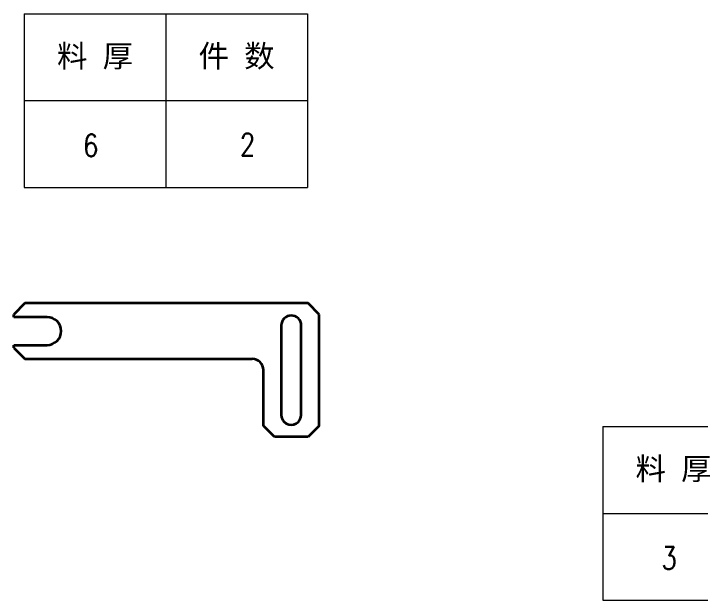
# Model space of a CAD drawing. Header units: millimetres. Extents: x -51192 to 104182, y -50696 to 36518.
# Drawn here: x -50240.2 to -49932.3, y 35932.7 to 36195.8 of the extents above; entities that cross this region are included whole.
import ezdxf
from ezdxf.enums import TextEntityAlignment as Align

# ---------------------------------------------------------------- set-up
doc = ezdxf.new("R2010")
doc.units = ezdxf.units.MM
doc.header["$LTSCALE"] = 0.5
doc.layers.add('标注线', color=3, linetype='Continuous', lineweight=18)
doc.styles.add('DIM', font='romans.shx', dxfattribs={"width": 0.8, "bigfont": 'bigfont.shx'})
doc.styles.get("Standard").update_dxf_attribs({"font": 'simplex.shx'})

# ---------------------------------------------------------------- blocks, each defined once
blk = doc.blocks.new('*T142')
at = {"color": 0, "linetype": 'ByBlock', "lineweight": -2, "transparency": 16777216}
for p, q in [((0, 0), (127, 0)), ((0, 0), (0, -78)), ((63.5, 0), (63.5, -78)), ((127, 0), (127, -78)), ((0, -39), (127, -39)), ((0, -78), (127, -78))]:
    blk.add_line(p, q, dxfattribs=at)
at = {"color": 0, "transparency": 16777216, "char_height": 10, "width": 60.5, "attachment_point": 5}
for s, insert in [('{\\fSimSun|b0|i0|c134|p2;料 厚}', (31.75, -19.5)), ('{\\fSimSun|b0|i0|c134|p2;件 数}', (95.25, -19.5))]:
    blk.add_mtext(s, dxfattribs=dict(at, insert=insert))
blk = doc.blocks.new('拆图参数')
blk.add_blockref('*T142', (-63.5, 78))
at = {"style": 'DIM', "width": 0.8}
blk.add_attdef('6', text='', height=10, dxfattribs=at).set_placement((-37.13, 18.91), align=Align.MIDDLE_LEFT)
blk.add_attdef('1', text='', height=10, dxfattribs=at).set_placement((36.65, 19.27), align=Align.MIDDLE_CENTER)

msp = doc.modelspace()

# ---------------------------------------------------------------- linework, layer by layer
at = {"lineweight": 35, "ltscale": 0.176777}
for p, q in [((-50235.231, 36065.943), (-50240.231, 36060.943)), ((-50103.231, 36060.943), (-50108.231, 36065.943)), ((-50240.231, 36045.943), (-50235.231, 36040.943)), ((-50123.231, 36005.943), (-50128.231, 36010.943)), ((-50103.231, 36010.943), (-50108.231, 36005.943))]:
    msp.add_line(p, q, dxfattribs=at)
at = {"lineweight": 35}
for p, q in [((-50108.231, 36065.943), (-50235.231, 36065.943)), ((-50103.231, 36010.943), (-50103.231, 36060.943)), ((-50120.231, 36055.943), (-50120.231, 36015.943)), ((-50111.231, 36015.943), (-50111.231, 36055.943)), ((-50235.231, 36040.943), (-50133.231, 36040.943)), ((-50128.231, 36010.943), (-50128.231, 36035.943))]:
    msp.add_line(p, q, dxfattribs=at)
at = {"lineweight": 35, "ltscale": 0.03125}
for p, q in [((-50240.231, 36059.693), (-50240.231, 36060.943)), ((-50240.231, 36045.943), (-50240.231, 36047.193))]:
    msp.add_line(p, q, dxfattribs=at)
at = {"lineweight": 35, "ltscale": 0.375}
for p, q in [((-50225.231, 36059.693), (-50240.231, 36059.693)), ((-50240.231, 36047.193), (-50225.231, 36047.193)), ((-50108.231, 36005.943), (-50123.231, 36005.943))]:
    msp.add_line(p, q, dxfattribs=at)
at = {"lineweight": 35}
for centre, radius, start, end in [((-50225.231, 36053.443), 6.25, 269.99998, 89.99998), ((-50115.731, 36055.943), 4.5, 359.99998, 179.99998), ((-50133.231, 36035.943), 5, 359.99998, 90), ((-50115.731, 36015.943), 4.5, 179.99998, 359.99998)]:
    msp.add_arc(centre, radius, start, end, dxfattribs=at)

# ---------------------------------------------------------------- block references
at = {"layer": '标注线'}
for p, values in [((-50172.012, 36117.825), {'1': '2', '6': '6'}), ((-49912.536, 35932.697), {'1': '1', '6': '3'})]:
    msp.add_blockref('拆图参数', p, dxfattribs=at).add_auto_attribs(values)

doc.saveas('drawing.dxf')
